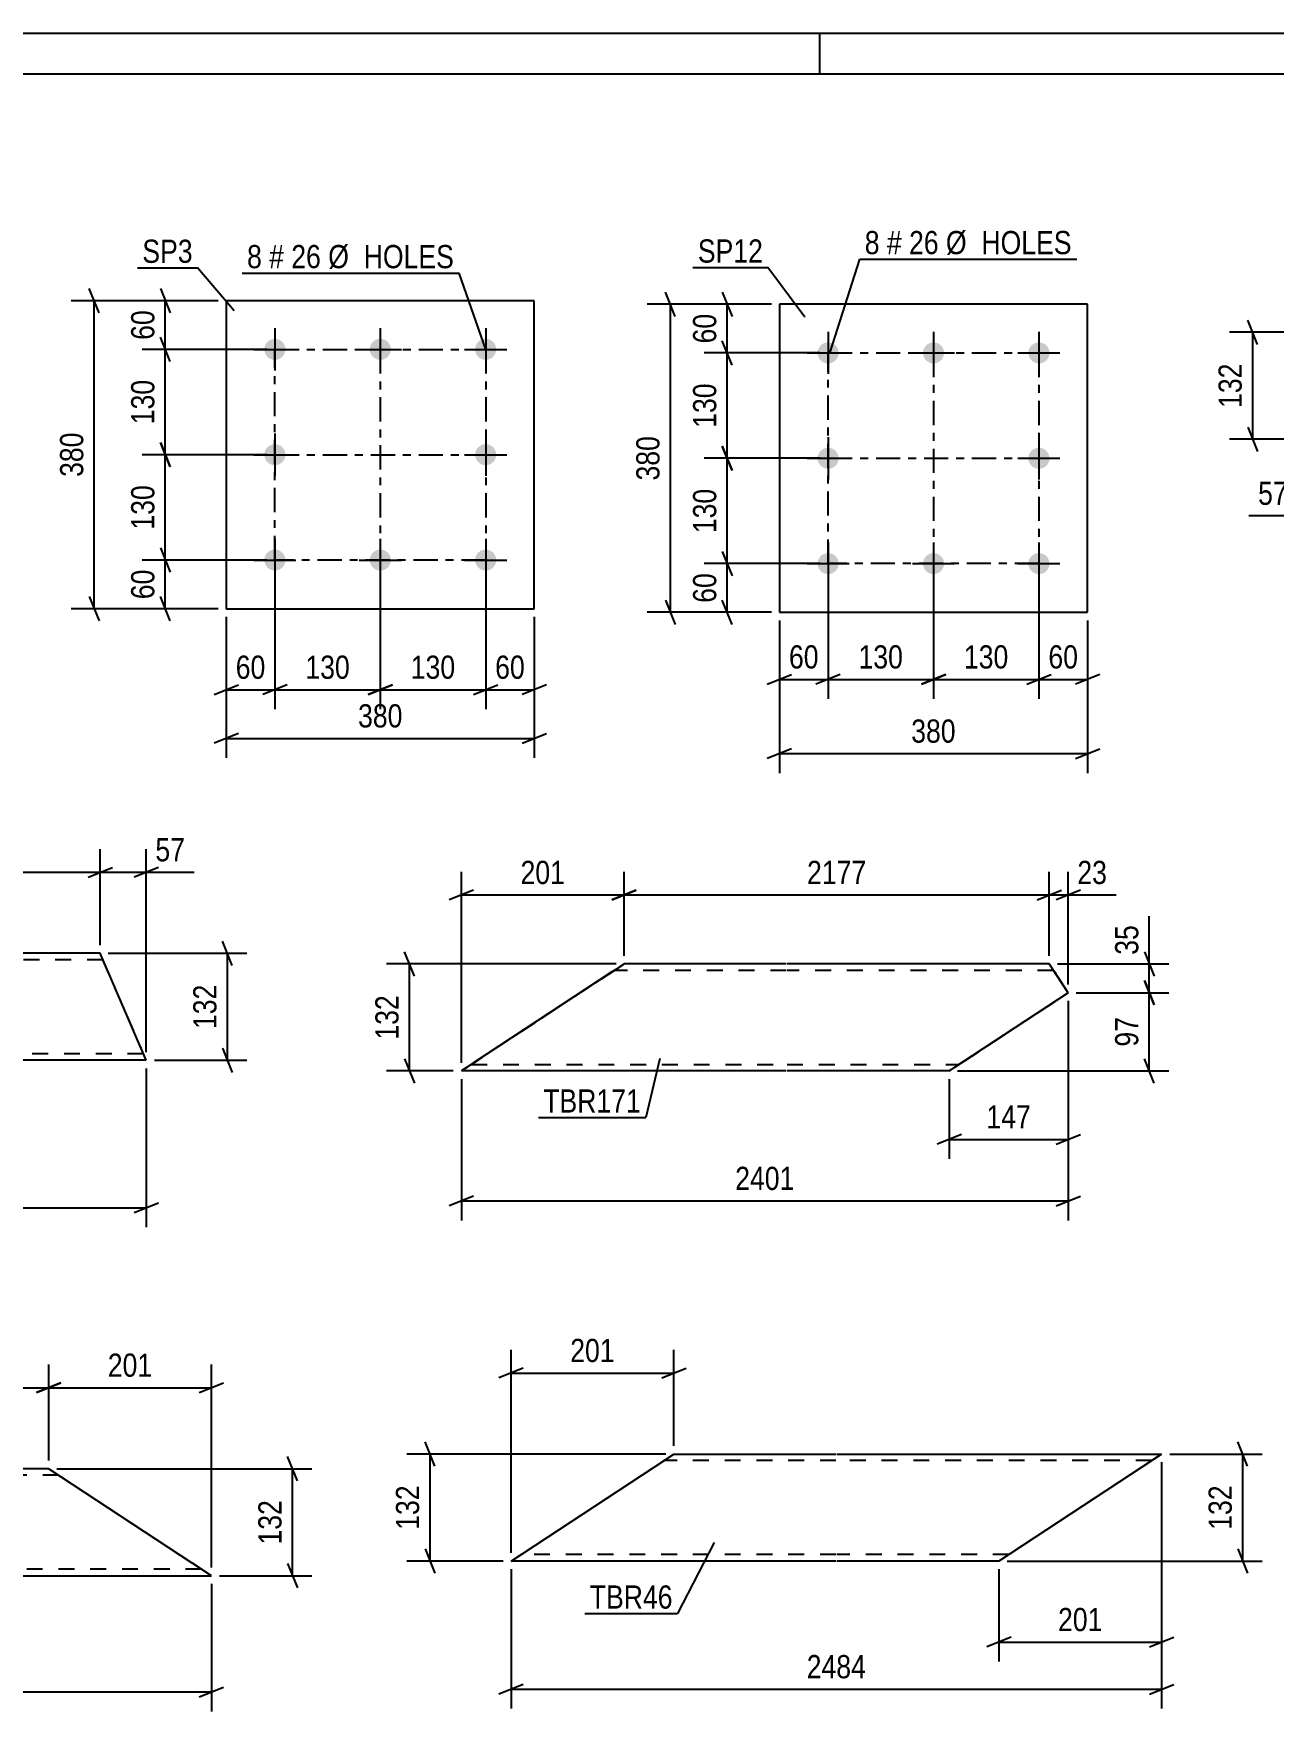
# Model space of a CAD drawing. Header units: millimetres. Extents: x 0 to 594, y 0 to 420.
# Drawn here: x 77 to 230, y 213 to 420 of the extents above; entities that cross this region are included whole.
import ezdxf

# ---------------------------------------------------------------- set-up
doc = ezdxf.new("R2010")
doc.units = ezdxf.units.MM
doc.linetypes.add('DXK_LINE_DOT2', pattern=[3.9198, 1.9599, -1.9599])
doc.linetypes.add('DXK_LINE_DOT3', pattern=[5.9187, 2.979, -0.9799, 0.9799, -0.9799])
doc.styles.add('Arial Narrow', font='ARIALN.TTF', dxfattribs={"height": 0.2})

# ---------------------------------------------------------------- blocks, each defined once
blk = doc.blocks.new('Unknown-232816030-39086 - 69771')
at = {"color": 5, "linetype": 'Continuous'}
for p, q in [((594, 420), (0, 420)), ((174, 415), (174, 420)), ((589, 415), (5, 415))]:
    blk.add_line(p, q, dxfattribs=at)
blk = doc.blocks.new('Part-232816030-51190 - 51189')
at = {"color": 2, "linetype": 'Continuous'}
for p, q in [((153.57, 243.14), (156, 244.74)), ((156, 244.74), (176, 244.74)), ((176.1, 244.74), (216.17, 244.74)), ((216.17, 244.74), (213.74, 243.14)), ((135.93, 231.54), (153.57, 243.14)), ((213.74, 243.14), (196.1, 231.54)), ((176, 231.54), (135.93, 231.54)), ((196.1, 231.54), (176.1, 231.54))]:
    blk.add_line(p, q, dxfattribs=at)
at = {"color": 7, "linetype": 'DXK_LINE_DOT2'}
for p, q in [((215.98, 244.62), (213.74, 243.14)), ((176, 243.94), (154.78, 243.94)), ((214.95, 243.94), (176.1, 243.94)), ((176, 232.34), (137.15, 232.34)), ((197.32, 232.34), (176.1, 232.34))]:
    blk.add_line(p, q, dxfattribs=at)
blk = doc.blocks.new('Part-232816030-51295 - 51294')
at = {"color": 2, "linetype": 'Continuous'}
for p, q in [((100.79, 387.04), (100.79, 349.04)), ((138.79, 387.04), (100.79, 387.04)), ((138.79, 349.04), (138.79, 387.04)), ((100.79, 349.04), (138.79, 349.04))]:
    blk.add_line(p, q, dxfattribs=at)
blk = doc.blocks.new('Bolt-232816030-51296 - 51294')
at = {"linetype": 'Continuous'}
for points in [[(106.79, 382.34, -1), (106.79, 379.74, -1)], [(119.79, 382.34, -1), (119.79, 379.74, -1)], [(132.79, 382.34, -1), (132.79, 379.74, -1)], [(106.79, 369.34, -1), (106.79, 366.74, -1)], [(132.79, 369.34, -1), (132.79, 366.74, -1)], [(106.79, 356.34, -1), (106.79, 353.74, -1)], [(119.79, 356.34, -1), (119.79, 353.74, -1)], [(132.79, 356.34, -1), (132.79, 353.74, -1)]]:
    blk.add_hatch(color=1, dxfattribs=at).paths.add_polyline_path(points)
at = {"color": 1, "linetype": 'Continuous'}
for p, q in [((106.79, 383.64), (106.79, 378.44)), ((119.79, 383.64), (119.79, 378.44)), ((132.79, 383.64), (132.79, 378.44)), ((104.19, 381.04), (109.39, 381.04)), ((117.19, 381.04), (122.39, 381.04)), ((130.19, 381.04), (135.39, 381.04)), ((106.79, 370.64), (106.79, 365.44)), ((132.79, 370.64), (132.79, 365.44)), ((104.19, 368.04), (109.39, 368.04)), ((130.19, 368.04), (135.39, 368.04)), ((106.79, 357.64), (106.79, 352.44)), ((119.79, 357.64), (119.79, 352.44)), ((132.79, 357.64), (132.79, 352.44)), ((104.19, 355.04), (109.39, 355.04)), ((117.19, 355.04), (122.39, 355.04)), ((130.19, 355.04), (135.39, 355.04))]:
    blk.add_line(p, q, dxfattribs=at)
blk = doc.blocks.new('Part-232816030-51198 - 51197')
at = {"color": 2, "linetype": 'Continuous'}
for p, q in [((28.52, 306.52), (29.89, 303.35)), ((65.14, 306.52), (28.52, 306.52)), ((85.24, 306.52), (65.24, 306.52)), ((90.93, 293.32), (85.24, 306.52)), ((42.7, 294.92), (29.89, 303.35)), ((45.14, 293.32), (42.7, 294.92)), ((65.14, 293.32), (45.14, 293.32)), ((90.93, 293.32), (65.24, 293.32)), ((90.93, 293.32), (90.93, 293.32))]:
    blk.add_line(p, q, dxfattribs=at)
at = {"color": 7, "linetype": 'DXK_LINE_DOT2'}
for p, q in [((28.52, 306.52), (29.89, 303.35)), ((85.24, 306.52), (85.24, 306.52)), ((90.93, 293.32), (85.24, 306.52)), ((65.14, 305.72), (28.87, 305.72)), ((85.58, 305.72), (65.24, 305.72)), ((85.58, 305.72), (85.58, 305.72)), ((44.95, 293.44), (42.7, 294.92)), ((65.14, 294.12), (43.92, 294.12)), ((90.58, 294.12), (65.24, 294.12)), ((90.58, 294.12), (90.58, 294.12)), ((90.93, 293.32), (90.93, 293.32))]:
    blk.add_line(p, q, dxfattribs=at)
blk = doc.blocks.new('Part-232816030-51306 - 51305')
at = {"color": 2, "linetype": 'Continuous'}
for p, q in [((33.1, 242.93), (33.1, 242.93)), ((58.79, 242.93), (33.1, 242.93)), ((38.37, 230.71), (33.1, 242.93)), ((78.89, 242.93), (58.89, 242.93)), ((78.89, 242.93), (96.53, 231.33)), ((38.59, 230.2), (38.37, 230.71)), ((38.79, 229.73), (38.59, 230.2)), ((98.96, 229.73), (96.53, 231.33)), ((38.79, 229.73), (38.79, 229.73)), ((38.79, 229.73), (58.79, 229.73)), ((58.89, 229.73), (98.96, 229.73))]:
    blk.add_line(p, q, dxfattribs=at)
at = {"color": 7, "linetype": 'DXK_LINE_DOT2'}
for p, q in [((33.1, 242.93), (38.79, 229.73)), ((33.45, 242.13), (33.45, 242.13)), ((58.79, 242.13), (33.45, 242.13)), ((80.11, 242.13), (58.89, 242.13)), ((38.45, 230.53), (38.45, 230.53)), ((58.79, 230.53), (38.45, 230.53)), ((97.74, 230.53), (58.89, 230.53)), ((97.74, 230.53), (96.99, 231.02))]:
    blk.add_line(p, q, dxfattribs=at)
blk = doc.blocks.new('Part-232816030-51319 - 51318')
at = {"color": 7, "linetype": 'DXK_LINE_DOT2'}
for p, q in [((148.66, 304.41), (131.77, 293.31)), ((147.9, 303.92), (148.56, 304.35)), ((148.37, 304.23), (148.56, 304.35)), ((148.56, 304.35), (148.66, 304.41)), ((148.56, 304.35), (148.65, 304.41)), ((148.65, 304.41), (148.66, 304.41)), ((169.87, 304.41), (148.65, 304.41)), ((149.16, 304.74), (148.66, 304.41)), ((149.69, 305.09), (149.16, 304.74)), ((149.87, 305.21), (149.69, 305.09)), ((149.87, 305.21), (149.87, 305.21)), ((202.83, 304.41), (169.97, 304.41)), ((202.31, 305.21), (202.31, 305.21)), ((202.31, 305.21), (202.31, 305.21)), ((202.87, 304.35), (202.83, 304.41)), ((202.96, 304.23), (202.83, 304.41)), ((203.16, 303.92), (202.87, 304.35)), ((147.9, 303.92), (131.77, 293.31)), ((147.9, 303.92), (131.77, 293.31)), ((147.9, 303.92), (148.3, 304.18)), ((148.3, 304.18), (148.37, 304.23)), ((204.64, 301.66), (202.96, 304.23)), ((204.64, 301.66), (203.16, 303.92)), ((191.47, 293), (204.64, 301.66)), ((191.94, 293.31), (204.64, 301.66)), ((191.94, 293.31), (204.64, 301.66)), ((129.99, 292.13), (129.8, 292.01)), ((129.8, 292.01), (129.8, 292.01)), ((130.52, 292.48), (129.99, 292.13)), ((131.11, 292.87), (130.52, 292.48)), ((131.02, 292.81), (131.11, 292.87)), ((131.11, 292.87), (131.02, 292.81)), ((131.02, 292.81), (131.02, 292.81)), ((131.02, 292.81), (169.87, 292.81)), ((131.77, 293.31), (131.11, 292.87)), ((131.11, 292.87), (131.38, 293.05)), ((131.37, 293.05), (131.11, 292.87)), ((131.77, 293.31), (131.37, 293.05)), ((131.38, 293.05), (131.77, 293.31)), ((169.97, 292.81), (191.19, 292.81)), ((189.97, 292.01), (190.16, 292.13)), ((189.97, 292.01), (189.97, 292.01)), ((189.97, 292.01), (189.97, 292.01)), ((190.16, 292.13), (190.68, 292.48)), ((190.68, 292.48), (191.47, 293)), ((191.28, 292.87), (191.19, 292.81)), ((191.19, 292.81), (191.28, 292.87)), ((191.19, 292.81), (191.19, 292.81)), ((191.54, 293.05), (191.28, 292.87)), ((191.28, 292.87), (191.54, 293.05)), ((191.94, 293.31), (191.54, 293.05)), ((191.54, 293.05), (191.94, 293.31))]:
    blk.add_line(p, q, dxfattribs=at)
at = {"color": 2, "linetype": 'Continuous'}
for p, q in [((148.37, 304.23), (149.16, 304.74)), ((149.16, 304.74), (149.68, 305.09)), ((149.68, 305.09), (149.87, 305.21)), ((169.87, 305.21), (149.87, 305.21)), ((202.31, 305.21), (169.97, 305.21)), ((202.39, 305.09), (202.31, 305.21)), ((202.31, 305.21), (202.39, 305.09)), ((202.62, 304.74), (202.39, 305.09)), ((202.39, 305.09), (202.61, 304.74)), ((202.61, 304.74), (202.96, 304.23)), ((202.83, 304.41), (202.62, 304.74)), ((202.83, 304.41), (202.87, 304.35)), ((202.87, 304.35), (202.99, 304.18)), ((148.37, 304.23), (131.3, 293)), ((202.96, 304.23), (203.36, 303.61)), ((202.99, 304.18), (203.16, 303.92)), ((204.64, 301.66), (203.16, 303.92)), ((204.64, 301.66), (203.36, 303.61)), ((204.64, 301.66), (191.47, 293)), ((204.64, 301.66), (204.64, 301.66)), ((204.64, 301.66), (204.64, 301.66)), ((129.8, 292.01), (129.99, 292.13)), ((169.87, 292.01), (129.8, 292.01)), ((129.99, 292.13), (130.51, 292.48)), ((130.51, 292.48), (131.3, 293)), ((189.97, 292.01), (169.97, 292.01)), ((190.15, 292.13), (189.97, 292.01)), ((190.68, 292.48), (190.15, 292.13)), ((191.47, 293), (190.68, 292.48))]:
    blk.add_line(p, q, dxfattribs=at)
blk = doc.blocks.new('Part-232816030-51474 - 51473')
at = {"color": 2, "linetype": 'Continuous'}
for p, q in [((169.03, 386.6), (169.03, 348.6)), ((207.03, 386.6), (169.03, 386.6)), ((207.03, 348.6), (207.03, 386.6)), ((169.03, 348.6), (207.03, 348.6))]:
    blk.add_line(p, q, dxfattribs=at)
blk = doc.blocks.new('Bolt-232816030-51475 - 51473')
at = {"linetype": 'Continuous'}
for points in [[(175.03, 381.9, -1), (175.03, 379.3, -1)], [(188.03, 381.9, -1), (188.03, 379.3, -1)], [(201.03, 381.9, -1), (201.03, 379.3, -1)], [(175.03, 368.9, -1), (175.03, 366.3, -1)], [(201.03, 368.9, -1), (201.03, 366.3, -1)], [(175.03, 355.9, -1), (175.03, 353.3, -1)], [(188.03, 355.9, -1), (188.03, 353.3, -1)], [(201.03, 355.9, -1), (201.03, 353.3, -1)]]:
    blk.add_hatch(color=1, dxfattribs=at).paths.add_polyline_path(points)
at = {"color": 1, "linetype": 'Continuous'}
for p, q in [((175.03, 383.2), (175.03, 378)), ((188.03, 383.2), (188.03, 378)), ((201.03, 383.2), (201.03, 378)), ((172.43, 380.6), (177.63, 380.6)), ((185.43, 380.6), (190.63, 380.6)), ((198.43, 380.6), (203.63, 380.6)), ((175.03, 370.2), (175.03, 365)), ((201.03, 370.2), (201.03, 365)), ((172.43, 367.6), (177.63, 367.6)), ((198.43, 367.6), (203.63, 367.6)), ((175.03, 357.2), (175.03, 352)), ((188.03, 357.2), (188.03, 352)), ((201.03, 357.2), (201.03, 352)), ((172.43, 354.6), (177.63, 354.6)), ((185.43, 354.6), (190.63, 354.6)), ((198.43, 354.6), (203.63, 354.6))]:
    blk.add_line(p, q, dxfattribs=at)
blk = doc.blocks.new('Rectangle-232816030-54355 - 51294')
at = {"color": 1, "linetype": 'DXK_LINE_DOT3'}
blk.add_lwpolyline([(106.79, 381.04), (132.79, 381.04), (132.79, 355.04), (106.79, 355.04), (106.79, 381.04)], close=True, dxfattribs=at)
blk = doc.blocks.new('Rectangle-232816030-54468 - 51473')
at = {"color": 1, "linetype": 'DXK_LINE_DOT3'}
blk.add_lwpolyline([(175.02, 380.6), (201.03, 380.6), (201.03, 354.6), (175.02, 354.6), (175.02, 380.6)], close=True, dxfattribs=at)
blk = doc.blocks.new('Line-232816030-54379 - 51294')
at = {"color": 1, "linetype": 'DXK_LINE_DOT3'}
blk.add_line((119.79, 381.04), (119.79, 355.04), dxfattribs=at)
blk = doc.blocks.new('Line-232816030-54478 - 51473')
at = {"color": 1, "linetype": 'DXK_LINE_DOT3'}
blk.add_line((188.03, 380.6), (188.03, 354.6), dxfattribs=at)
blk = doc.blocks.new('Line-232816030-54386 - 51294')
at = {"color": 1, "linetype": 'DXK_LINE_DOT3'}
blk.add_line((106.79, 368.04), (132.79, 368.04), dxfattribs=at)
blk = doc.blocks.new('Line-232816030-54485 - 51473')
at = {"color": 1, "linetype": 'DXK_LINE_DOT3'}
blk.add_line((175.02, 367.6), (201.03, 367.6), dxfattribs=at)
blk = doc.blocks.new('StraightDimension-232816030-51649 - 51189')
at = {"color": 7, "linetype": 'Continuous'}
for p, q in [((217.17, 244.74), (228.57, 244.74)), ((226.77, 243.24), (225.57, 246.24)), ((226.17, 231.54), (226.17, 244.74)), ((225.57, 233.04), (226.77, 230.04)), ((197.1, 231.54), (228.57, 231.54))]:
    blk.add_line(p, q, dxfattribs=at)
at = {"color": 0}
blk.add_wipeout([(225.42, 241.49), (221.22, 241.49), (221.22, 234.8), (225.42, 234.8)], dxfattribs=at)
at = {"color": 3, "style": 'Arial Narrow'}
blk.add_text('132', height=2.863, rotation=90.0002, dxfattribs=at).set_placement((224.82, 235.4))
blk = doc.blocks.new('StraightDimension-232816030-51641 - 51189')
at = {"color": 7, "linetype": 'Continuous'}
for p, q in [((216.17, 243.74), (216.17, 219.14)), ((196.1, 230.54), (196.1, 219.14)), ((197.6, 222.14), (194.6, 220.94)), ((196.1, 221.54), (216.17, 221.54)), ((214.67, 220.94), (217.67, 222.14))]:
    blk.add_line(p, q, dxfattribs=at)
at = {"color": 0}
blk.add_wipeout([(209.48, 222.29), (209.48, 226.49), (202.79, 226.49), (202.79, 222.29)], dxfattribs=at)
at = {"color": 3, "style": 'Arial Narrow'}
blk.add_text('201', height=2.863, dxfattribs=at).set_placement((203.39, 222.89))
blk = doc.blocks.new('StraightDimension-232816030-51661 - 51189')
at = {"color": 7, "linetype": 'Continuous'}
for p, q in [((216.17, 243.74), (216.17, 213.33)), ((135.93, 230.54), (135.93, 213.33)), ((137.43, 216.33), (134.43, 215.13)), ((135.93, 215.73), (216.17, 215.73)), ((214.67, 215.13), (217.67, 216.33))]:
    blk.add_line(p, q, dxfattribs=at)
at = {"color": 0}
blk.add_wipeout([(180.31, 216.48), (180.31, 220.68), (171.79, 220.68), (171.79, 216.48)], dxfattribs=at)
at = {"color": 3, "style": 'Arial Narrow'}
blk.add_text('2484', height=2.863, dxfattribs=at).set_placement((172.39, 217.08))
blk = doc.blocks.new('StraightDimension-232816030-51645 - 51189')
at = {"color": 7, "linetype": 'Continuous'}
for p, q in [((135.93, 232.54), (135.93, 257.59)), ((156, 245.74), (156, 257.59)), ((137.43, 255.34), (134.43, 254.14)), ((135.93, 254.74), (156, 254.74)), ((154.5, 254.14), (157.5, 255.34))]:
    blk.add_line(p, q, dxfattribs=at)
at = {"color": 0}
blk.add_wipeout([(149.31, 255.49), (149.31, 259.69), (142.62, 259.69), (142.62, 255.49)], dxfattribs=at)
at = {"color": 3, "style": 'Arial Narrow'}
blk.add_text('201', height=2.863, dxfattribs=at).set_placement((143.22, 256.09))
blk = doc.blocks.new('StraightDimension-232816030-51655 - 51189')
at = {"color": 7, "linetype": 'Continuous'}
for p, q in [((155, 244.74), (123.08, 244.74)), ((126.53, 243.24), (125.33, 246.24)), ((125.93, 231.54), (125.93, 244.74)), ((125.33, 233.04), (126.53, 230.04)), ((134.93, 231.54), (123.08, 231.54))]:
    blk.add_line(p, q, dxfattribs=at)
at = {"color": 0}
blk.add_wipeout([(125.18, 241.49), (120.98, 241.49), (120.98, 234.8), (125.18, 234.8)], dxfattribs=at)
at = {"color": 3, "style": 'Arial Narrow'}
blk.add_text('132', height=2.863, rotation=90.0002, dxfattribs=at).set_placement((124.58, 235.4))
blk = doc.blocks.new('StraightDimension-232816030-51819 - 51294')
at = {"color": 7, "linetype": 'Continuous'}
for p, q in [((132.79, 354.04), (132.79, 336.64)), ((138.79, 348.04), (138.79, 336.64)), ((131.29, 338.44), (134.29, 339.64)), ((140.29, 339.64), (137.29, 338.44)), ((132.79, 339.04), (138.79, 339.04))]:
    blk.add_line(p, q, dxfattribs=at)
at = {"color": 0}
blk.add_wipeout([(138.22, 339.79), (138.22, 343.99), (133.36, 343.99), (133.36, 339.79)], dxfattribs=at)
at = {"color": 3, "style": 'Arial Narrow'}
blk.add_text('60', height=2.863, dxfattribs=at).set_placement((133.96, 340.39))
blk = doc.blocks.new('StraightDimension-232816030-57118 - 51294')
at = {"color": 7, "linetype": 'Continuous'}
for p, q in [((106.79, 354.04), (106.79, 336.64)), ((119.79, 354.04), (119.79, 336.64)), ((108.29, 339.64), (105.29, 338.44)), ((118.29, 338.44), (121.29, 339.64)), ((106.79, 339.04), (119.79, 339.04))]:
    blk.add_line(p, q, dxfattribs=at)
at = {"color": 0}
blk.add_wipeout([(116.63, 339.79), (116.63, 343.99), (109.95, 343.99), (109.95, 339.79)], dxfattribs=at)
at = {"color": 3, "style": 'Arial Narrow'}
blk.add_text('130', height=2.863, dxfattribs=at).set_placement((110.55, 340.39))
blk = doc.blocks.new('StraightDimension-232816030-51799 - 51294')
at = {"color": 7, "linetype": 'Continuous'}
for p, q in [((92.67, 388.54), (93.87, 385.54)), ((99.79, 387.04), (90.42, 387.04)), ((93.27, 381.04), (93.27, 387.04)), ((105.79, 381.04), (90.42, 381.04)), ((93.87, 379.54), (92.67, 382.54))]:
    blk.add_line(p, q, dxfattribs=at)
at = {"color": 0}
blk.add_wipeout([(92.52, 386.47), (88.32, 386.47), (88.32, 381.61), (92.52, 381.61)], dxfattribs=at)
at = {"color": 3, "style": 'Arial Narrow'}
blk.add_text('60', height=2.863, rotation=90.0002, dxfattribs=at).set_placement((91.92, 382.21))
blk = doc.blocks.new('StraightDimension-232816030-51802 - 51294')
at = {"color": 7, "linetype": 'Continuous'}
for p, q in [((92.67, 356.54), (93.87, 353.54)), ((105.79, 355.04), (90.42, 355.04)), ((93.27, 349.04), (93.27, 355.04)), ((93.87, 347.54), (92.67, 350.54)), ((99.79, 349.04), (90.42, 349.04))]:
    blk.add_line(p, q, dxfattribs=at)
at = {"color": 0}
blk.add_wipeout([(92.52, 354.47), (88.32, 354.47), (88.32, 349.61), (92.52, 349.61)], dxfattribs=at)
at = {"color": 3, "style": 'Arial Narrow'}
blk.add_text('60', height=2.863, rotation=90.0002, dxfattribs=at).set_placement((91.92, 350.21))
blk = doc.blocks.new('StraightDimension-232816030-51815 - 51294')
at = {"color": 7, "linetype": 'Continuous'}
for p, q in [((85.1, 385.54), (83.9, 388.54)), ((99.79, 387.04), (81.65, 387.04)), ((84.5, 349.04), (84.5, 387.04)), ((83.9, 350.54), (85.1, 347.54)), ((99.79, 349.04), (81.65, 349.04))]:
    blk.add_line(p, q, dxfattribs=at)
at = {"color": 0}
blk.add_wipeout([(83.75, 371.38), (79.55, 371.38), (79.55, 364.7), (83.75, 364.7)], dxfattribs=at)
at = {"color": 3, "style": 'Arial Narrow'}
blk.add_text('380', height=2.863, rotation=90.0002, dxfattribs=at).set_placement((83.15, 365.3))
blk = doc.blocks.new('StraightDimension-232816030-51822 - 51294')
at = {"color": 7, "linetype": 'Continuous'}
for p, q in [((106.79, 354.04), (106.79, 336.64)), ((100.79, 348.04), (100.79, 336.64)), ((99.29, 338.44), (102.29, 339.64)), ((108.29, 339.64), (105.29, 338.44)), ((100.79, 339.04), (106.79, 339.04))]:
    blk.add_line(p, q, dxfattribs=at)
at = {"color": 0}
blk.add_wipeout([(106.22, 339.79), (106.22, 343.99), (101.36, 343.99), (101.36, 339.79)], dxfattribs=at)
at = {"color": 3, "style": 'Arial Narrow'}
blk.add_text('60', height=2.863, dxfattribs=at).set_placement((101.96, 340.39))
blk = doc.blocks.new('StraightDimension-232816030-51835 - 51294')
at = {"color": 7, "linetype": 'Continuous'}
for p, q in [((100.79, 348.04), (100.79, 330.64)), ((138.79, 348.04), (138.79, 330.64)), ((102.29, 333.64), (99.29, 332.44)), ((137.29, 332.44), (140.29, 333.64)), ((100.79, 333.04), (138.79, 333.04))]:
    blk.add_line(p, q, dxfattribs=at)
at = {"color": 0}
blk.add_wipeout([(123.13, 333.79), (123.13, 337.99), (116.45, 337.99), (116.45, 333.79)], dxfattribs=at)
at = {"color": 3, "style": 'Arial Narrow'}
blk.add_text('380', height=2.863, dxfattribs=at).set_placement((117.05, 334.39))
blk = doc.blocks.new('StraightDimension-232816030-57096 - 51294')
at = {"color": 7, "linetype": 'Continuous'}
for p, q in [((93.87, 366.54), (92.67, 369.54)), ((105.79, 368.04), (90.42, 368.04)), ((93.27, 355.04), (93.27, 368.04)), ((92.67, 356.54), (93.87, 353.54)), ((105.79, 355.04), (90.42, 355.04))]:
    blk.add_line(p, q, dxfattribs=at)
at = {"color": 0}
blk.add_wipeout([(92.52, 364.88), (88.32, 364.88), (88.32, 358.2), (92.52, 358.2)], dxfattribs=at)
at = {"color": 3, "style": 'Arial Narrow'}
blk.add_text('130', height=2.863, rotation=90.0002, dxfattribs=at).set_placement((91.92, 358.8))
blk = doc.blocks.new('StraightDimension-232816030-57098 - 51294')
at = {"color": 7, "linetype": 'Continuous'}
for p, q in [((105.79, 381.04), (90.42, 381.04)), ((93.87, 379.54), (92.67, 382.54)), ((93.27, 368.04), (93.27, 381.04)), ((92.67, 369.54), (93.87, 366.54)), ((105.79, 368.04), (90.42, 368.04))]:
    blk.add_line(p, q, dxfattribs=at)
at = {"color": 0}
blk.add_wipeout([(92.52, 377.88), (88.32, 377.88), (88.32, 371.2), (92.52, 371.2)], dxfattribs=at)
at = {"color": 3, "style": 'Arial Narrow'}
blk.add_text('130', height=2.863, rotation=90.0002, dxfattribs=at).set_placement((91.92, 371.8))
blk = doc.blocks.new('StraightDimension-232816030-57120 - 51294')
at = {"color": 7, "linetype": 'Continuous'}
for p, q in [((119.79, 354.04), (119.79, 336.64)), ((132.79, 354.04), (132.79, 336.64)), ((121.29, 339.64), (118.29, 338.44)), ((131.29, 338.44), (134.29, 339.64)), ((119.79, 339.04), (132.79, 339.04))]:
    blk.add_line(p, q, dxfattribs=at)
at = {"color": 0}
blk.add_wipeout([(129.63, 339.79), (129.63, 343.99), (122.95, 343.99), (122.95, 339.79)], dxfattribs=at)
at = {"color": 3, "style": 'Arial Narrow'}
blk.add_text('130', height=2.863, dxfattribs=at).set_placement((123.55, 340.39))
blk = doc.blocks.new('StraightDimension-232816030-51685 - 51197')
at = {"color": 7, "linetype": 'Continuous'}
for p, q in [((86.24, 306.52), (103.33, 306.52)), ((101.53, 305.02), (100.33, 308.02)), ((100.93, 293.32), (100.93, 306.52)), ((100.33, 294.82), (101.53, 291.82)), ((91.93, 293.32), (103.33, 293.32))]:
    blk.add_line(p, q, dxfattribs=at)
at = {"color": 0}
blk.add_wipeout([(100.18, 303.26), (95.98, 303.26), (95.98, 296.58), (100.18, 296.58)], dxfattribs=at)
at = {"color": 3, "style": 'Arial Narrow'}
blk.add_text('132', height=2.863, rotation=90.0002, dxfattribs=at).set_placement((99.58, 297.18))
blk = doc.blocks.new('StraightDimension-232816030-51691 - 51197')
at = {"color": 7, "linetype": 'Continuous'}
for p, q in [((28.52, 305.52), (28.52, 272.73)), ((90.93, 292.32), (90.93, 272.73)), ((30.02, 275.73), (27.02, 274.53)), ((89.43, 274.53), (92.43, 275.73)), ((28.52, 275.13), (90.93, 275.13))]:
    blk.add_line(p, q, dxfattribs=at)
at = {"color": 0}
blk.add_wipeout([(63.98, 275.88), (63.98, 280.08), (55.47, 280.08), (55.47, 275.88)], dxfattribs=at)
at = {"color": 3, "style": 'Arial Narrow'}
blk.add_text('1187', height=2.863, dxfattribs=at).set_placement((56.07, 276.48))
blk = doc.blocks.new('StraightDimension-232816030-54437 - 51197')
at = {"color": 7, "linetype": 'Continuous'}
for p, q in [((85.24, 307.52), (85.24, 319.37)), ((90.93, 294.32), (90.93, 319.37)), ((83.74, 315.92), (86.74, 317.12)), ((92.43, 317.12), (89.43, 315.92)), ((85.24, 316.52), (90.93, 316.52))]:
    blk.add_line(p, q, dxfattribs=at)
at = {"color": 0}
blk.add_wipeout([(96.31, 317.27), (96.31, 321.47), (91.45, 321.47), (91.45, 317.27)], dxfattribs=at)
at = {"color": 7, "linetype": 'Continuous'}
blk.add_line((90.93, 316.52), (96.84, 316.52), dxfattribs=at)
blk.add_line((90.93, 316.52), (96.84, 316.52), dxfattribs=at)
at = {"color": 3, "style": 'Arial Narrow'}
blk.add_text('57', height=2.863, dxfattribs=at).set_placement((92.05, 317.87))
blk = doc.blocks.new('StraightDimension-232816030-54438 - 51197')
at = {"color": 7, "linetype": 'Continuous'}
for p, q in [((28.52, 307.52), (28.52, 319.37)), ((85.24, 307.52), (85.24, 319.37)), ((30.02, 317.12), (27.02, 315.92)), ((83.74, 315.92), (86.74, 317.12)), ((28.52, 316.52), (85.24, 316.52))]:
    blk.add_line(p, q, dxfattribs=at)
at = {"color": 0}
blk.add_wipeout([(61.14, 317.27), (61.14, 321.47), (52.62, 321.47), (52.62, 317.27)], dxfattribs=at)
at = {"color": 3, "style": 'Arial Narrow'}
blk.add_text('1130', height=2.863, dxfattribs=at).set_placement((53.22, 317.87))
blk = doc.blocks.new('StraightDimension-232816030-54523 - 51305')
at = {"color": 7, "linetype": 'Continuous'}
for p, q in [((33.1, 243.93), (33.1, 255.78)), ((78.89, 243.93), (78.89, 255.78)), ((34.6, 253.53), (31.6, 252.33)), ((33.1, 252.93), (78.89, 252.93)), ((77.39, 252.33), (80.39, 253.53))]:
    blk.add_line(p, q, dxfattribs=at)
at = {"color": 0}
blk.add_wipeout([(59.34, 253.68), (59.34, 257.88), (52.65, 257.88), (52.65, 253.68)], dxfattribs=at)
at = {"color": 3, "style": 'Arial Narrow'}
blk.add_text('975', height=2.863, dxfattribs=at).set_placement((53.25, 254.28))
blk = doc.blocks.new('StraightDimension-232816030-51853 - 51305')
at = {"color": 7, "linetype": 'Continuous'}
for p, q in [((109.56, 241.43), (108.36, 244.43)), ((79.89, 242.93), (111.36, 242.93)), ((108.96, 229.73), (108.96, 242.93)), ((108.36, 231.23), (109.56, 228.23)), ((99.96, 229.73), (111.36, 229.73))]:
    blk.add_line(p, q, dxfattribs=at)
at = {"color": 0}
blk.add_wipeout([(108.21, 239.67), (104.01, 239.67), (104.01, 232.98), (108.21, 232.98)], dxfattribs=at)
at = {"color": 3, "style": 'Arial Narrow'}
blk.add_text('132', height=2.863, rotation=90.0002, dxfattribs=at).set_placement((107.61, 233.58))
blk = doc.blocks.new('StraightDimension-232816030-51859 - 51305')
at = {"color": 7, "linetype": 'Continuous'}
for p, q in [((33.1, 241.93), (33.1, 212.99)), ((98.96, 228.73), (98.96, 212.99)), ((34.6, 215.99), (31.6, 214.79)), ((33.1, 215.39), (98.96, 215.39)), ((97.46, 214.79), (100.46, 215.99))]:
    blk.add_line(p, q, dxfattribs=at)
at = {"color": 0}
blk.add_wipeout([(70.29, 216.14), (70.29, 220.34), (61.77, 220.34), (61.77, 216.14)], dxfattribs=at)
at = {"color": 3, "style": 'Arial Narrow'}
blk.add_text('1176', height=2.863, dxfattribs=at).set_placement((62.37, 216.74))
blk = doc.blocks.new('StraightDimension-232816030-54522 - 51305')
at = {"color": 7, "linetype": 'Continuous'}
for p, q in [((78.89, 243.93), (78.89, 255.78)), ((98.96, 230.73), (98.96, 255.78)), ((80.39, 253.53), (77.39, 252.33)), ((78.89, 252.93), (98.96, 252.93)), ((97.46, 252.33), (100.46, 253.53))]:
    blk.add_line(p, q, dxfattribs=at)
at = {"color": 0}
blk.add_wipeout([(92.27, 253.68), (92.27, 257.88), (85.58, 257.88), (85.58, 253.68)], dxfattribs=at)
at = {"color": 3, "style": 'Arial Narrow'}
blk.add_text('201', height=2.863, dxfattribs=at).set_placement((86.18, 254.28))
blk = doc.blocks.new('StraightDimension-232816030-51871 - 51318')
at = {"color": 7, "linetype": 'Continuous'}
for p, q in [((204.64, 300.66), (204.64, 281.17)), ((189.97, 291.01), (189.97, 281.17)), ((191.47, 284.17), (188.47, 282.97)), ((203.14, 282.97), (206.14, 284.17)), ((189.97, 283.57), (204.64, 283.57))]:
    blk.add_line(p, q, dxfattribs=at)
at = {"color": 0}
blk.add_wipeout([(200.65, 284.32), (200.65, 288.52), (193.96, 288.52), (193.96, 284.32)], dxfattribs=at)
at = {"color": 3, "style": 'Arial Narrow'}
blk.add_text('147', height=2.863, dxfattribs=at).set_placement((194.56, 284.92))
blk = doc.blocks.new('StraightDimension-232816030-51889 - 51318')
at = {"color": 7, "linetype": 'Continuous'}
for p, q in [((204.64, 300.66), (204.64, 273.57)), ((129.8, 291.01), (129.8, 273.57)), ((131.3, 276.57), (128.3, 275.37)), ((129.8, 275.97), (204.64, 275.97)), ((203.14, 275.37), (206.14, 276.57))]:
    blk.add_line(p, q, dxfattribs=at)
at = {"color": 0}
blk.add_wipeout([(171.48, 276.72), (171.48, 280.92), (162.97, 280.92), (162.97, 276.72)], dxfattribs=at)
at = {"color": 3, "style": 'Arial Narrow'}
blk.add_text('2401', height=2.863, dxfattribs=at).set_placement((163.57, 277.32))
blk = doc.blocks.new('StraightDimension-232816030-54568 - 51318')
at = {"color": 7, "linetype": 'Continuous'}
for p, q in [((149.87, 306.21), (149.87, 316.57)), ((202.31, 306.21), (202.31, 316.57)), ((151.37, 314.32), (148.37, 313.12)), ((149.87, 313.72), (202.31, 313.72)), ((200.81, 313.12), (203.81, 314.32))]:
    blk.add_line(p, q, dxfattribs=at)
at = {"color": 0}
blk.add_wipeout([(180.34, 314.47), (180.34, 318.67), (171.83, 318.67), (171.83, 314.47)], dxfattribs=at)
at = {"color": 3, "style": 'Arial Narrow'}
blk.add_text('2177', height=2.863, dxfattribs=at).set_placement((172.43, 315.07))
blk = doc.blocks.new('StraightDimension-232816030-51883 - 51318')
at = {"color": 7, "linetype": 'Continuous'}
for p, q in [((123.99, 303.71), (122.79, 306.71)), ((148.87, 305.21), (120.54, 305.21)), ((123.39, 292.01), (123.39, 305.21)), ((128.8, 292.01), (120.54, 292.01)), ((122.79, 293.51), (123.99, 290.51))]:
    blk.add_line(p, q, dxfattribs=at)
at = {"color": 0}
blk.add_wipeout([(122.64, 301.96), (118.44, 301.96), (118.44, 295.27), (122.64, 295.27)], dxfattribs=at)
at = {"color": 3, "style": 'Arial Narrow'}
blk.add_text('132', height=2.863, rotation=90.0002, dxfattribs=at).set_placement((122.04, 295.87))
blk = doc.blocks.new('StraightDimension-232816030-51875 - 51318')
at = {"color": 7, "linetype": 'Continuous'}
for p, q in [((214.04, 306.71), (215.24, 303.71)), ((203.31, 305.21), (217.04, 305.21)), ((214.64, 301.66), (214.64, 305.21)), ((215.24, 300.16), (214.04, 303.16)), ((205.64, 301.66), (217.04, 301.66))]:
    blk.add_line(p, q, dxfattribs=at)
at = {"color": 0}
blk.add_wipeout([(213.89, 310.59), (209.69, 310.59), (209.69, 305.74), (213.89, 305.74)], dxfattribs=at)
at = {"color": 7, "linetype": 'Continuous'}
blk.add_line((214.64, 305.21), (214.64, 311.12), dxfattribs=at)
blk.add_line((214.64, 305.21), (214.64, 311.12), dxfattribs=at)
at = {"color": 3, "style": 'Arial Narrow'}
blk.add_text('35', height=2.863, rotation=90.0002, dxfattribs=at).set_placement((213.29, 306.34))
blk = doc.blocks.new('StraightDimension-232816030-51876 - 51318')
at = {"color": 7, "linetype": 'Continuous'}
for p, q in [((214.04, 303.16), (215.24, 300.16)), ((205.64, 301.66), (217.04, 301.66)), ((214.64, 292.01), (214.64, 301.66)), ((190.97, 292.01), (217.04, 292.01)), ((215.24, 290.51), (214.04, 293.51))]:
    blk.add_line(p, q, dxfattribs=at)
at = {"color": 0}
blk.add_wipeout([(213.89, 299.27), (209.69, 299.27), (209.69, 294.41), (213.89, 294.41)], dxfattribs=at)
at = {"color": 3, "style": 'Arial Narrow'}
blk.add_text('97', height=2.863, rotation=90.0002, dxfattribs=at).set_placement((213.29, 295.01))
blk = doc.blocks.new('StraightDimension-232816030-54567 - 51318')
at = {"color": 7, "linetype": 'Continuous'}
for p, q in [((202.31, 306.21), (202.31, 316.57)), ((204.64, 302.66), (204.64, 316.57)), ((200.81, 313.12), (203.81, 314.32)), ((202.31, 313.72), (204.64, 313.72)), ((206.14, 314.32), (203.14, 313.12))]:
    blk.add_line(p, q, dxfattribs=at)
at = {"color": 0}
blk.add_wipeout([(210.02, 314.47), (210.02, 318.67), (205.17, 318.67), (205.17, 314.47)], dxfattribs=at)
at = {"color": 7, "linetype": 'Continuous'}
blk.add_line((204.64, 313.72), (210.55, 313.72), dxfattribs=at)
blk.add_line((204.64, 313.72), (210.55, 313.72), dxfattribs=at)
at = {"color": 3, "style": 'Arial Narrow'}
blk.add_text('23', height=2.863, dxfattribs=at).set_placement((205.77, 315.07))
blk = doc.blocks.new('StraightDimension-232816030-54569 - 51318')
at = {"color": 7, "linetype": 'Continuous'}
for p, q in [((129.8, 293.01), (129.8, 316.57)), ((149.87, 306.21), (149.87, 316.57)), ((131.3, 314.32), (128.3, 313.12)), ((129.8, 313.72), (149.87, 313.72)), ((148.37, 313.12), (151.37, 314.32))]:
    blk.add_line(p, q, dxfattribs=at)
at = {"color": 0}
blk.add_wipeout([(143.18, 314.47), (143.18, 318.67), (136.49, 318.67), (136.49, 314.47)], dxfattribs=at)
at = {"color": 3, "style": 'Arial Narrow'}
blk.add_text('201', height=2.863, dxfattribs=at).set_placement((137.09, 315.07))
blk = doc.blocks.new('StraightDimension-232816030-52051 - 51370')
at = {"color": 7, "linetype": 'Continuous'}
for p, q in [((231.85, 383.15), (224.55, 383.15)), ((228, 381.65), (226.8, 384.65)), ((227.4, 369.95), (227.4, 383.15)), ((226.8, 371.45), (228, 368.45)), ((237.54, 369.95), (224.55, 369.95))]:
    blk.add_line(p, q, dxfattribs=at)
at = {"color": 0}
blk.add_wipeout([(226.65, 379.9), (222.45, 379.9), (222.45, 373.21), (226.65, 373.21)], dxfattribs=at)
at = {"color": 3, "style": 'Arial Narrow'}
blk.add_text('132', height=2.863, rotation=90.0002, dxfattribs=at).set_placement((226.05, 373.81))
blk = doc.blocks.new('StraightDimension-232816030-52035 - 51370')
at = {"color": 7, "linetype": 'Continuous'}
for p, q in [((232.85, 382.15), (232.85, 358.1)), ((238.54, 368.95), (238.54, 358.1)), ((231.35, 359.9), (234.35, 361.1)), ((232.85, 360.5), (238.54, 360.5)), ((240.04, 361.1), (237.04, 359.9))]:
    blk.add_line(p, q, dxfattribs=at)
at = {"color": 0}
blk.add_wipeout([(232.32, 361.25), (232.32, 365.45), (227.47, 365.45), (227.47, 361.25)], dxfattribs=at)
at = {"color": 7, "linetype": 'Continuous'}
blk.add_line((232.85, 360.5), (226.94, 360.5), dxfattribs=at)
blk.add_line((232.85, 360.5), (226.94, 360.5), dxfattribs=at)
at = {"color": 3, "style": 'Arial Narrow'}
blk.add_text('57', height=2.863, dxfattribs=at).set_placement((228.07, 361.85))
blk = doc.blocks.new('StraightDimension-232816030-57752 - 51473')
at = {"color": 7, "linetype": 'Continuous'}
for p, q in [((163.18, 366.1), (161.98, 369.1)), ((174.03, 367.6), (159.73, 367.6)), ((162.58, 354.6), (162.58, 367.6)), ((161.98, 356.1), (163.18, 353.1)), ((174.03, 354.6), (159.73, 354.6))]:
    blk.add_line(p, q, dxfattribs=at)
at = {"color": 0}
blk.add_wipeout([(161.83, 364.44), (157.63, 364.44), (157.63, 357.76), (161.83, 357.76)], dxfattribs=at)
at = {"color": 3, "style": 'Arial Narrow'}
blk.add_text('130', height=2.863, rotation=90.0002, dxfattribs=at).set_placement((161.23, 358.36))
blk = doc.blocks.new('StraightDimension-232816030-52133 - 51473')
at = {"color": 7, "linetype": 'Continuous'}
for p, q in [((161.98, 388.1), (163.18, 385.1)), ((168.03, 386.6), (159.73, 386.6)), ((162.58, 380.6), (162.58, 386.6)), ((163.18, 379.1), (161.98, 382.1)), ((174.02, 380.6), (159.73, 380.6))]:
    blk.add_line(p, q, dxfattribs=at)
at = {"color": 0}
blk.add_wipeout([(161.83, 386.03), (157.63, 386.03), (157.63, 381.17), (161.83, 381.17)], dxfattribs=at)
at = {"color": 3, "style": 'Arial Narrow'}
blk.add_text('60', height=2.863, rotation=90.0002, dxfattribs=at).set_placement((161.23, 381.77))
blk = doc.blocks.new('StraightDimension-232816030-52136 - 51473')
at = {"color": 7, "linetype": 'Continuous'}
for p, q in [((161.98, 356.1), (163.18, 353.1)), ((174.03, 354.6), (159.73, 354.6)), ((162.58, 348.6), (162.58, 354.6)), ((163.18, 347.1), (161.98, 350.1)), ((168.03, 348.6), (159.73, 348.6))]:
    blk.add_line(p, q, dxfattribs=at)
at = {"color": 0}
blk.add_wipeout([(161.83, 354.03), (157.63, 354.03), (157.63, 349.17), (161.83, 349.17)], dxfattribs=at)
at = {"color": 3, "style": 'Arial Narrow'}
blk.add_text('60', height=2.863, rotation=90.0002, dxfattribs=at).set_placement((161.23, 349.77))
blk = doc.blocks.new('StraightDimension-232816030-52149 - 51473')
at = {"color": 7, "linetype": 'Continuous'}
for p, q in [((156.18, 385.1), (154.98, 388.1)), ((168.03, 386.6), (152.73, 386.6)), ((155.58, 348.6), (155.58, 386.6)), ((154.98, 350.1), (156.18, 347.1)), ((168.03, 348.6), (152.73, 348.6))]:
    blk.add_line(p, q, dxfattribs=at)
at = {"color": 0}
blk.add_wipeout([(154.83, 370.94), (150.63, 370.94), (150.63, 364.26), (154.83, 364.26)], dxfattribs=at)
at = {"color": 3, "style": 'Arial Narrow'}
blk.add_text('380', height=2.863, rotation=90.0002, dxfattribs=at).set_placement((154.23, 364.86))
blk = doc.blocks.new('StraightDimension-232816030-52153 - 51473')
at = {"color": 7, "linetype": 'Continuous'}
for p, q in [((201.03, 353.6), (201.03, 337.91)), ((207.03, 347.6), (207.03, 337.91)), ((199.53, 339.71), (202.53, 340.91)), ((201.03, 340.31), (207.03, 340.31)), ((208.53, 340.91), (205.53, 339.71))]:
    blk.add_line(p, q, dxfattribs=at)
at = {"color": 0}
blk.add_wipeout([(206.45, 341.06), (206.45, 345.26), (201.6, 345.26), (201.6, 341.06)], dxfattribs=at)
at = {"color": 3, "style": 'Arial Narrow'}
blk.add_text('60', height=2.863, dxfattribs=at).set_placement((202.2, 341.66))
blk = doc.blocks.new('StraightDimension-232816030-52156 - 51473')
at = {"color": 7, "linetype": 'Continuous'}
for p, q in [((175.03, 353.6), (175.03, 337.91)), ((169.03, 347.6), (169.03, 337.91)), ((167.53, 339.71), (170.53, 340.91)), ((169.03, 340.31), (175.03, 340.31)), ((176.53, 340.91), (173.53, 339.71))]:
    blk.add_line(p, q, dxfattribs=at)
at = {"color": 0}
blk.add_wipeout([(174.45, 341.06), (174.45, 345.26), (169.6, 345.26), (169.6, 341.06)], dxfattribs=at)
at = {"color": 3, "style": 'Arial Narrow'}
blk.add_text('60', height=2.863, dxfattribs=at).set_placement((170.2, 341.66))
blk = doc.blocks.new('StraightDimension-232816030-52169 - 51473')
at = {"color": 7, "linetype": 'Continuous'}
for p, q in [((169.03, 347.6), (169.03, 328.76)), ((207.03, 347.6), (207.03, 328.76)), ((170.53, 331.76), (167.53, 330.56)), ((205.53, 330.56), (208.53, 331.76)), ((169.03, 331.16), (207.03, 331.16))]:
    blk.add_line(p, q, dxfattribs=at)
at = {"color": 0}
blk.add_wipeout([(191.37, 331.91), (191.37, 336.11), (184.68, 336.11), (184.68, 331.91)], dxfattribs=at)
at = {"color": 3, "style": 'Arial Narrow'}
blk.add_text('380', height=2.863, dxfattribs=at).set_placement((185.28, 332.51))
blk = doc.blocks.new('StraightDimension-232816030-57754 - 51473')
at = {"color": 7, "linetype": 'Continuous'}
for p, q in [((163.18, 379.1), (161.98, 382.1)), ((174.02, 380.6), (159.73, 380.6)), ((162.58, 367.6), (162.58, 380.6)), ((161.98, 369.1), (163.18, 366.1)), ((174.02, 367.6), (159.73, 367.6))]:
    blk.add_line(p, q, dxfattribs=at)
at = {"color": 0}
blk.add_wipeout([(161.83, 377.44), (157.63, 377.44), (157.63, 370.76), (161.83, 370.76)], dxfattribs=at)
at = {"color": 3, "style": 'Arial Narrow'}
blk.add_text('130', height=2.863, rotation=90.0002, dxfattribs=at).set_placement((161.23, 371.36))
blk = doc.blocks.new('StraightDimension-232816030-57774 - 51473')
at = {"color": 7, "linetype": 'Continuous'}
for p, q in [((175.03, 353.6), (175.03, 337.91)), ((188.03, 353.6), (188.03, 337.91)), ((176.53, 340.91), (173.53, 339.71)), ((175.03, 340.31), (188.03, 340.31)), ((186.53, 339.71), (189.53, 340.91))]:
    blk.add_line(p, q, dxfattribs=at)
at = {"color": 0}
blk.add_wipeout([(184.87, 341.06), (184.87, 345.26), (178.18, 345.26), (178.18, 341.06)], dxfattribs=at)
at = {"color": 3, "style": 'Arial Narrow'}
blk.add_text('130', height=2.863, dxfattribs=at).set_placement((178.78, 341.66))
blk = doc.blocks.new('StraightDimension-232816030-57776 - 51473')
at = {"color": 7, "linetype": 'Continuous'}
for p, q in [((188.03, 353.6), (188.03, 337.91)), ((201.03, 353.6), (201.03, 337.91)), ((189.53, 340.91), (186.53, 339.71)), ((188.03, 340.31), (201.03, 340.31)), ((199.53, 339.71), (202.53, 340.91))]:
    blk.add_line(p, q, dxfattribs=at)
at = {"color": 0}
blk.add_wipeout([(197.87, 341.06), (197.87, 345.26), (191.18, 345.26), (191.18, 341.06)], dxfattribs=at)
at = {"color": 3, "style": 'Arial Narrow'}
blk.add_text('130', height=2.863, dxfattribs=at).set_placement((191.78, 341.66))
blk = doc.blocks.new('Mark-232816030-52208 - 51189')
at = {"color": 0}
blk.add_wipeout([(155.86, 225.67), (155.86, 228.67), (145.63, 228.67), (145.63, 225.67)], dxfattribs=at)
blk.add_wipeout([(155.86, 225.67), (155.86, 228.67), (145.63, 228.67), (145.63, 225.67)], dxfattribs=at)
at = {"color": 30, "linetype": 'Continuous'}
for p in [(160.96, 233.83), (145.03, 225.07)]:
    blk.add_line(p, (156.46, 225.07), dxfattribs=at)
at = {"color": 3, "style": 'Arial Narrow'}
blk.add_text('TBR46', height=2.863, dxfattribs=at).set_placement((145.63, 225.67))
blk = doc.blocks.new('Mark-232816030-52251 - 51294')
at = {"color": 0}
blk.add_wipeout([(105.18, 391.05), (105.18, 394.05), (103.36, 394.05), (103.36, 391.05)], dxfattribs=at)
blk.add_wipeout([(105.18, 391.05), (105.18, 394.05), (103.36, 394.05), (103.36, 391.05)], dxfattribs=at)
at = {"color": 3, "style": 'Arial Narrow'}
blk.add_text('8', height=2.86, dxfattribs=at).set_placement((103.36, 391.05))
at = {"color": 0}
blk.add_wipeout([(107.91, 391.05), (107.91, 394.05), (106.08, 394.05), (106.08, 391.05)], dxfattribs=at)
blk.add_wipeout([(107.91, 391.05), (107.91, 394.05), (106.08, 394.05), (106.08, 391.05)], dxfattribs=at)
blk.add_wipeout([(112.47, 391.05), (112.47, 394.05), (108.81, 394.05), (108.81, 391.05)], dxfattribs=at)
blk.add_wipeout([(112.47, 391.05), (112.47, 394.05), (108.81, 394.05), (108.81, 391.05)], dxfattribs=at)
at = {"color": 3, "style": 'Arial Narrow'}
for s, height, p in [('#', 2.86, (106.08, 391.05)), ('26', 2.863, (108.81, 391.05))]:
    blk.add_text(s, height=height, dxfattribs=at).set_placement(p)
at = {"color": 0}
blk.add_wipeout([(128.9, 391.05), (128.9, 394.05), (113.37, 394.05), (113.37, 391.05)], dxfattribs=at)
blk.add_wipeout([(128.9, 391.05), (128.9, 394.05), (113.37, 394.05), (113.37, 391.05)], dxfattribs=at)
at = {"color": 7, "linetype": 'Continuous'}
for p in [(102.76, 390.45), (132.79, 381.04)]:
    blk.add_line(p, (129.5, 390.45), dxfattribs=at)
at = {"color": 3, "style": 'Arial Narrow'}
blk.add_text('Ø  HOLES', height=2.863, dxfattribs=at).set_placement((113.37, 391.05))
blk = doc.blocks.new('Mark-232816030-52248 - 51294')
at = {"color": 0}
blk.add_wipeout([(96.65, 391.71), (96.65, 394.71), (90.44, 394.71), (90.44, 391.71)], dxfattribs=at)
blk.add_wipeout([(96.65, 391.71), (96.65, 394.71), (90.44, 394.71), (90.44, 391.71)], dxfattribs=at)
at = {"color": 30, "linetype": 'Continuous'}
for p in [(89.84, 391.11), (101.78, 385.79)]:
    blk.add_line(p, (97.25, 391.11), dxfattribs=at)
at = {"color": 3, "style": 'Arial Narrow'}
blk.add_text('SP3', height=2.863, dxfattribs=at).set_placement((90.44, 391.71))
blk = doc.blocks.new('Mark-232816030-52255 - 51318')
at = {"color": 0}
blk.add_wipeout([(151.94, 286.87), (151.94, 289.87), (139.89, 289.87), (139.89, 286.87)], dxfattribs=at)
blk.add_wipeout([(151.94, 286.87), (151.94, 289.87), (139.89, 289.87), (139.89, 286.87)], dxfattribs=at)
at = {"color": 30, "linetype": 'Continuous'}
for p in [(154.27, 293.54), (139.29, 286.27)]:
    blk.add_line(p, (152.54, 286.27), dxfattribs=at)
at = {"color": 3, "style": 'Arial Narrow'}
blk.add_text('TBR171', height=2.863, dxfattribs=at).set_placement((139.89, 286.87))
blk = doc.blocks.new('Mark-232816030-52303 - 51473')
at = {"color": 0}
blk.add_wipeout([(167, 391.74), (167, 394.74), (158.96, 394.74), (158.96, 391.74)], dxfattribs=at)
blk.add_wipeout([(167, 391.74), (167, 394.74), (158.96, 394.74), (158.96, 391.74)], dxfattribs=at)
at = {"color": 30, "linetype": 'Continuous'}
for p in [(158.36, 391.14), (172.15, 385)]:
    blk.add_line(p, (167.6, 391.14), dxfattribs=at)
at = {"color": 3, "style": 'Arial Narrow'}
blk.add_text('SP12', height=2.863, dxfattribs=at).set_placement((158.96, 391.74))
blk = doc.blocks.new('Mark-232816030-52306 - 51473')
at = {"color": 0}
blk.add_wipeout([(181.38, 392.78), (181.38, 395.78), (179.55, 395.78), (179.55, 392.78)], dxfattribs=at)
blk.add_wipeout([(181.38, 392.78), (181.38, 395.78), (179.55, 395.78), (179.55, 392.78)], dxfattribs=at)
at = {"color": 7, "linetype": 'Continuous'}
blk.add_line((175.29, 380.68), (178.95, 392.18), dxfattribs=at)
at = {"color": 3, "style": 'Arial Narrow'}
blk.add_text('8', height=2.86, dxfattribs=at).set_placement((179.55, 392.78))
at = {"color": 0}
blk.add_wipeout([(184.11, 392.78), (184.11, 395.78), (182.28, 395.78), (182.28, 392.78)], dxfattribs=at)
blk.add_wipeout([(184.11, 392.78), (184.11, 395.78), (182.28, 395.78), (182.28, 392.78)], dxfattribs=at)
blk.add_wipeout([(188.66, 392.78), (188.66, 395.78), (185.01, 395.78), (185.01, 392.78)], dxfattribs=at)
blk.add_wipeout([(188.66, 392.78), (188.66, 395.78), (185.01, 395.78), (185.01, 392.78)], dxfattribs=at)
at = {"color": 3, "style": 'Arial Narrow'}
for s, height, p in [('#', 2.86, (182.28, 392.78)), ('26', 2.863, (185.01, 392.78))]:
    blk.add_text(s, height=height, dxfattribs=at).set_placement(p)
at = {"color": 0}
blk.add_wipeout([(205.09, 392.78), (205.09, 395.78), (189.56, 395.78), (189.56, 392.78)], dxfattribs=at)
blk.add_wipeout([(205.09, 392.78), (205.09, 395.78), (189.56, 395.78), (189.56, 392.78)], dxfattribs=at)
at = {"color": 7, "linetype": 'Continuous'}
blk.add_line((178.95, 392.18), (205.69, 392.18), dxfattribs=at)
at = {"color": 3, "style": 'Arial Narrow'}
blk.add_text('Ø  HOLES', height=2.863, dxfattribs=at).set_placement((189.56, 392.78))

msp = doc.modelspace()

# ---------------------------------------------------------------- block references
for name in ['Unknown-232816030-39086 - 69771', 'Part-232816030-51295 - 51294', 'Part-232816030-51474 - 51473', 'Bolt-232816030-51296 - 51294', 'Bolt-232816030-51475 - 51473', 'Rectangle-232816030-54355 - 51294', 'Line-232816030-54379 - 51294', 'Rectangle-232816030-54468 - 51473', 'Line-232816030-54478 - 51473', 'Line-232816030-54386 - 51294', 'Line-232816030-54485 - 51473', 'Part-232816030-51198 - 51197', 'Part-232816030-51319 - 51318', 'Part-232816030-51190 - 51189', 'Part-232816030-51306 - 51305']:
    msp.add_blockref(name, (0, 0))

# ---------------------------------------------------------------- next in the draw order: block references
for name in ['Mark-232816030-52306 - 51473', 'StraightDimension-232816030-51799 - 51294', 'StraightDimension-232816030-52133 - 51473', 'StraightDimension-232816030-52051 - 51370', 'StraightDimension-232816030-57752 - 51473', 'StraightDimension-232816030-57118 - 51294', 'StraightDimension-232816030-51819 - 51294', 'StraightDimension-232816030-52153 - 51473', 'StraightDimension-232816030-54568 - 51318', 'StraightDimension-232816030-51685 - 51197', 'StraightDimension-232816030-51871 - 51318', 'StraightDimension-232816030-54523 - 51305', 'StraightDimension-232816030-51649 - 51189']:
    msp.add_blockref(name, (0, 0))

# ---------------------------------------------------------------- next in the draw order: block references
for name in ['StraightDimension-232816030-52035 - 51370', 'StraightDimension-232816030-51802 - 51294', 'StraightDimension-232816030-52136 - 51473', 'StraightDimension-232816030-51691 - 51197', 'StraightDimension-232816030-51889 - 51318', 'StraightDimension-232816030-51853 - 51305', 'StraightDimension-232816030-51641 - 51189']:
    msp.add_blockref(name, (0, 0))

# ---------------------------------------------------------------- next in the draw order: block references
for name in ['StraightDimension-232816030-51815 - 51294', 'StraightDimension-232816030-52149 - 51473', 'StraightDimension-232816030-54437 - 51197', 'StraightDimension-232816030-51875 - 51318', 'StraightDimension-232816030-51883 - 51318', 'StraightDimension-232816030-51661 - 51189', 'StraightDimension-232816030-51859 - 51305']:
    msp.add_blockref(name, (0, 0))

# ---------------------------------------------------------------- next in the draw order: block references
for name in ['Mark-232816030-52303 - 51473', 'StraightDimension-232816030-57754 - 51473', 'StraightDimension-232816030-51822 - 51294', 'StraightDimension-232816030-52156 - 51473', 'StraightDimension-232816030-54438 - 51197', 'StraightDimension-232816030-54569 - 51318', 'StraightDimension-232816030-51876 - 51318', 'StraightDimension-232816030-51645 - 51189', 'StraightDimension-232816030-54522 - 51305']:
    msp.add_blockref(name, (0, 0))

# ---------------------------------------------------------------- next in the draw order: block references
for name in ['StraightDimension-232816030-57096 - 51294', 'StraightDimension-232816030-51835 - 51294', 'StraightDimension-232816030-52169 - 51473', 'StraightDimension-232816030-54567 - 51318', 'Mark-232816030-52255 - 51318', 'StraightDimension-232816030-51655 - 51189']:
    msp.add_blockref(name, (0, 0))

# ---------------------------------------------------------------- next in the draw order: block references
for name in ['StraightDimension-232816030-57098 - 51294', 'StraightDimension-232816030-57120 - 51294', 'StraightDimension-232816030-57774 - 51473', 'Mark-232816030-52208 - 51189']:
    msp.add_blockref(name, (0, 0))

# ---------------------------------------------------------------- next in the draw order: block references
for name in ['Mark-232816030-52251 - 51294', 'StraightDimension-232816030-57776 - 51473']:
    msp.add_blockref(name, (0, 0))

# ---------------------------------------------------------------- next in the draw order: block references
msp.add_blockref('Mark-232816030-52248 - 51294', (0, 0))

doc.saveas('drawing.dxf')
